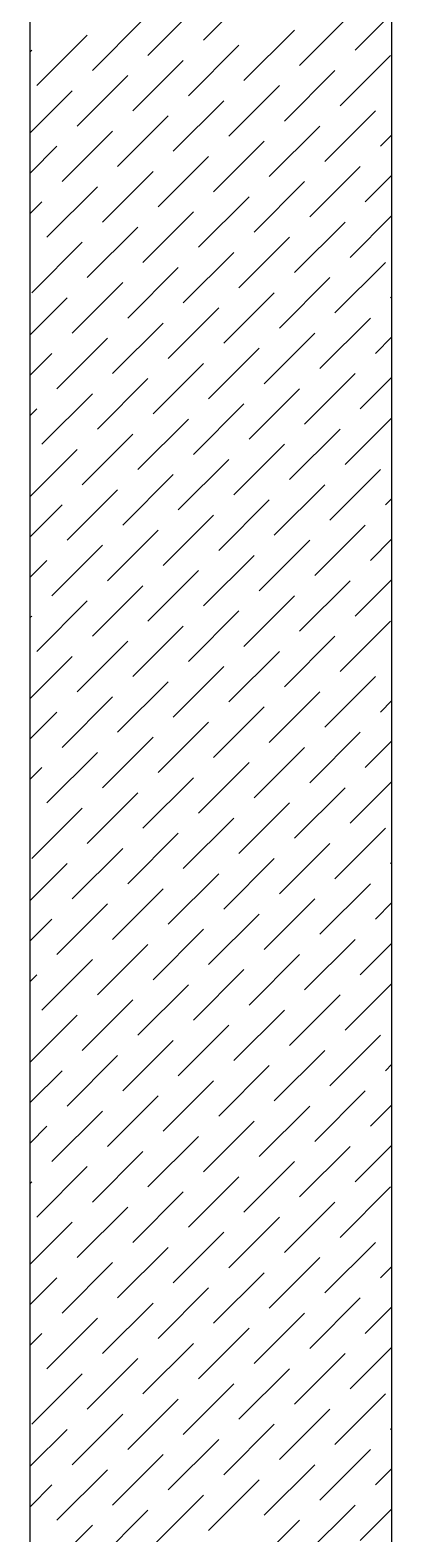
# Model space of a CAD drawing. Header units: inches. Extents: x 4918 to 12387, y -16156 to -9811.
# Drawn here: x 9270.7 to 9310.3, y -12846.7 to -12682.3 of the extents above; entities that cross this region are included whole.
import ezdxf

# ---------------------------------------------------------------- set-up
doc = ezdxf.new("R2010")
doc.units = ezdxf.units.IN
doc.header["$MEASUREMENT"] = 0

msp = doc.modelspace()

# ---------------------------------------------------------------- linework, layer by layer
for p, q in [((9270.71488, -13317.84929), (9270.71488, -12324.84929)), ((9310.25993, -12923.84929), (9310.25993, -12358.20959))]:
    msp.add_line(p, q)
at = {"color": 7, "linetype": 'Continuous', "lineweight": 18}
for p, q in [((9289.67296, -12683.38595), (9295.19723, -12677.86168)), ((9283.59626, -12685.04323), (9289.12053, -12679.51896)), ((9277.51956, -12686.70051), (9283.04383, -12681.17624)), ((9300.16907, -12686.14808), (9305.69334, -12680.62381)), ((9306.24577, -12684.4908), (9310.25993, -12680.47664)), ((9271.44286, -12688.35779), (9276.96713, -12682.83352)), ((9294.09237, -12687.80537), (9299.61664, -12682.28109)), ((9270.71488, -12684.66635), (9270.89043, -12684.4908)), ((9288.01567, -12689.46265), (9293.53995, -12683.93838)), ((9281.93898, -12691.11993), (9287.46325, -12685.59566)), ((9304.58849, -12690.5675), (9310.11276, -12685.04323)), ((9275.86228, -12692.77721), (9281.38655, -12687.25294)), ((9298.51179, -12692.22478), (9304.03606, -12686.70051)), ((9270.71488, -12693.50519), (9275.30985, -12688.91022)), ((9292.43509, -12693.88207), (9297.95936, -12688.35779)), ((9286.35839, -12695.53935), (9291.88266, -12690.01507)), ((9302.93121, -12696.6442), (9308.45548, -12691.11993)), ((9280.28169, -12697.19663), (9285.80597, -12691.67236)), ((9296.85451, -12698.30148), (9302.37878, -12692.77721)), ((9274.20499, -12698.85391), (9279.72927, -12693.32964)), ((9290.77781, -12699.95876), (9296.30208, -12694.43449)), ((9309.00791, -12694.98692), (9310.25993, -12693.73489)), ((9270.71488, -12697.92461), (9273.65257, -12694.98692)), ((9284.70111, -12701.61605), (9290.22538, -12696.09177)), ((9278.62441, -12703.27333), (9284.14868, -12697.74906)), ((9301.27393, -12702.7209), (9306.7982, -12697.19663)), ((9272.54771, -12704.93061), (9278.07198, -12699.40634)), ((9295.19723, -12704.37818), (9300.7215, -12698.85391)), ((9307.35063, -12701.06362), (9310.25993, -12698.15431)), ((9270.71488, -12702.34402), (9271.99529, -12701.06362)), ((9289.12053, -12706.03546), (9294.6448, -12700.51119)), ((9283.04383, -12707.69274), (9288.5681, -12702.16847)), ((9305.69334, -12707.14032), (9310.25993, -12702.57373)), ((9276.96713, -12709.35003), (9282.4914, -12703.82575)), ((9299.61664, -12708.7976), (9305.14092, -12703.27333)), ((9270.89043, -12711.00731), (9276.4147, -12705.48304)), ((9293.53995, -12710.45488), (9299.06422, -12704.93061)), ((9287.46325, -12712.11216), (9292.98752, -12706.58789)), ((9304.03606, -12713.21702), (9309.56033, -12707.69274)), ((9281.38655, -12713.76944), (9286.91082, -12708.24517)), ((9297.95936, -12714.8743), (9303.48363, -12709.35003)), ((9275.30985, -12715.42672), (9280.83412, -12709.90245)), ((9291.88266, -12716.53158), (9297.40694, -12711.00731)), ((9270.71488, -12715.60227), (9274.75742, -12711.55973)), ((9285.80597, -12718.18886), (9291.33024, -12712.66459)), ((9310.11276, -12711.55973), (9310.25993, -12711.41256)), ((9279.72927, -12719.84614), (9285.25354, -12714.32187)), ((9302.37878, -12719.29372), (9307.90305, -12713.76944)), ((9273.65257, -12721.50342), (9279.17684, -12715.97915)), ((9296.30208, -12720.951), (9301.82635, -12715.42672)), ((9308.45548, -12717.63643), (9310.25993, -12715.83198)), ((9270.71488, -12720.02169), (9273.10014, -12717.63643)), ((9290.22538, -12722.60828), (9295.74965, -12717.08401)), ((9284.14868, -12724.26556), (9289.67296, -12718.74129)), ((9278.07198, -12725.92284), (9283.59626, -12720.39857)), ((9300.7215, -12725.37041), (9306.24577, -12719.84614)), ((9306.7982, -12723.71313), (9310.25993, -12720.2514)), ((9271.99529, -12727.58012), (9277.51956, -12722.05585)), ((9294.6448, -12727.0277), (9300.16907, -12721.50342)), ((9270.71488, -12724.44111), (9271.44286, -12723.71313)), ((9288.5681, -12728.68498), (9294.09237, -12723.16071)), ((9282.4914, -12730.34226), (9288.01567, -12724.81799)), ((9305.14092, -12729.78983), (9310.25993, -12724.67081)), ((9276.4147, -12731.99954), (9281.93898, -12726.47527)), ((9299.06422, -12731.44711), (9304.58849, -12725.92284)), ((9270.71488, -12733.27994), (9275.86228, -12728.13255)), ((9292.98752, -12733.10439), (9298.51179, -12727.58012)), ((9286.91082, -12734.76168), (9292.43509, -12729.2374)), ((9303.48363, -12735.86653), (9309.00791, -12730.34226)), ((9280.83412, -12736.41896), (9286.35839, -12730.89469)), ((9297.40694, -12737.52381), (9302.93121, -12731.99954)), ((9274.75742, -12738.07624), (9280.28169, -12732.55197)), ((9291.33024, -12739.18109), (9296.85451, -12733.65682)), ((9309.56033, -12734.20925), (9310.25993, -12733.50965)), ((9270.71488, -12737.69936), (9274.20499, -12734.20925)), ((9285.25354, -12740.83837), (9290.77781, -12735.3141)), ((9279.17684, -12742.49566), (9284.70111, -12736.97138)), ((9301.82635, -12741.94323), (9307.35063, -12736.41896)), ((9273.10014, -12744.15294), (9278.62441, -12738.62867)), ((9295.74965, -12743.60051), (9301.27393, -12738.07624)), ((9307.90305, -12740.28595), (9310.25993, -12737.92907)), ((9270.71488, -12742.11878), (9272.54771, -12740.28595)), ((9289.67296, -12745.25779), (9295.19723, -12739.73352)), ((9283.59626, -12746.91507), (9289.12053, -12741.3908)), ((9306.24577, -12746.36265), (9310.25993, -12742.34848)), ((9277.51956, -12748.57236), (9283.04383, -12743.04808)), ((9300.16907, -12748.01993), (9305.69334, -12742.49566)), ((9271.44286, -12750.22964), (9276.96713, -12744.70536)), ((9294.09237, -12749.67721), (9299.61664, -12744.15294)), ((9270.71488, -12746.5382), (9270.89043, -12746.36265)), ((9288.01567, -12751.33449), (9293.53995, -12745.81022)), ((9304.58849, -12752.43935), (9310.11276, -12746.91507)), ((9281.93898, -12752.99177), (9287.46325, -12747.4675)), ((9298.51179, -12754.09663), (9304.03606, -12748.57236)), ((9275.86228, -12754.64905), (9281.38655, -12749.12478)), ((9292.43509, -12755.75391), (9297.95936, -12750.22964)), ((9270.71488, -12755.37703), (9275.30985, -12750.78206)), ((9286.35839, -12757.41119), (9291.88266, -12751.88692)), ((9280.28169, -12759.06847), (9285.80597, -12753.5442)), ((9302.93121, -12758.51604), (9308.45548, -12752.99177)), ((9274.20499, -12760.72575), (9279.72927, -12755.20148)), ((9296.85451, -12760.17333), (9302.37878, -12754.64905)), ((9270.71488, -12759.79645), (9273.65257, -12756.85876)), ((9290.77781, -12761.83061), (9296.30208, -12756.30634)), ((9309.00791, -12756.85876), (9310.25993, -12755.60674)), ((9284.70111, -12763.48789), (9290.22538, -12757.96362)), ((9278.62441, -12765.14517), (9284.14868, -12759.6209)), ((9301.27393, -12764.59274), (9306.7982, -12759.06847)), ((9307.35063, -12762.93546), (9310.25993, -12760.02615)), ((9272.54771, -12766.80245), (9278.07198, -12761.27818)), ((9295.19723, -12766.25002), (9300.7215, -12760.72575)), ((9270.71488, -12764.21587), (9271.99529, -12762.93546)), ((9289.12053, -12767.90731), (9294.6448, -12762.38303)), ((9283.04383, -12769.56459), (9288.5681, -12764.04032)), ((9299.61664, -12770.66944), (9305.14092, -12765.14517)), ((9305.69334, -12769.01216), (9310.25993, -12764.44557)), ((9276.96713, -12771.22187), (9282.4914, -12765.6976)), ((9293.53995, -12772.32672), (9299.06422, -12766.80245)), ((9270.89043, -12772.87915), (9276.4147, -12767.35488)), ((9287.46325, -12773.98401), (9292.98752, -12768.45973)), ((9281.38655, -12775.64129), (9286.91082, -12770.11701)), ((9304.03606, -12775.08886), (9309.56033, -12769.56459)), ((9275.30985, -12777.29857), (9280.83412, -12771.7743)), ((9297.95936, -12776.74614), (9303.48363, -12771.22187)), ((9270.71488, -12777.47412), (9274.75742, -12773.43158)), ((9291.88266, -12778.40342), (9297.40694, -12772.87915)), ((9310.11276, -12773.43158), (9310.25993, -12773.28441)), ((9285.80597, -12780.0607), (9291.33024, -12774.53643)), ((9279.72927, -12781.71799), (9285.25354, -12776.19371)), ((9302.37878, -12781.16556), (9307.90305, -12775.64129)), ((9273.65257, -12783.37527), (9279.17684, -12777.851)), ((9296.30208, -12782.82284), (9301.82635, -12777.29857)), ((9308.45548, -12779.50828), (9310.25993, -12777.70382)), ((9270.71488, -12781.89354), (9273.10014, -12779.50828)), ((9290.22538, -12784.48012), (9295.74965, -12778.95585)), ((9284.14868, -12786.1374), (9289.67296, -12780.61313)), ((9300.7215, -12787.24226), (9306.24577, -12781.71799)), ((9278.07198, -12787.79468), (9283.59626, -12782.27041)), ((9294.6448, -12788.89954), (9300.16907, -12783.37527)), ((9306.7982, -12785.58498), (9310.25993, -12782.12324)), ((9271.99529, -12789.45197), (9277.51956, -12783.92769)), ((9288.5681, -12790.55682), (9294.09237, -12785.03255)), ((9270.71488, -12786.31295), (9271.44286, -12785.58498)), ((9282.4914, -12792.2141), (9288.01567, -12786.68983)), ((9305.14092, -12791.66167), (9310.25993, -12786.54266)), ((9276.4147, -12793.87138), (9281.93898, -12788.34711)), ((9299.06422, -12793.31896), (9304.58849, -12787.79468)), ((9270.71488, -12795.15179), (9275.86228, -12790.00439)), ((9292.98752, -12794.97624), (9298.51179, -12789.45197)), ((9286.91082, -12796.63352), (9292.43509, -12791.10925)), ((9280.83412, -12798.2908), (9286.35839, -12792.76653)), ((9303.48363, -12797.73837), (9309.00791, -12792.2141)), ((9274.75742, -12799.94808), (9280.28169, -12794.42381)), ((9297.40694, -12799.39566), (9302.93121, -12793.87138)), ((9270.71488, -12799.57121), (9274.20499, -12796.08109)), ((9291.33024, -12801.05294), (9296.85451, -12795.52866)), ((9309.56033, -12796.08109), (9310.25993, -12795.38149)), ((9285.25354, -12802.71022), (9290.77781, -12797.18595)), ((9279.17684, -12804.3675), (9284.70111, -12798.84323)), ((9301.82635, -12803.81507), (9307.35063, -12798.2908)), ((9307.90305, -12802.15779), (9310.25993, -12799.80091)), ((9273.10014, -12806.02478), (9278.62441, -12800.50051)), ((9295.74965, -12805.47235), (9301.27393, -12799.94808)), ((9270.71488, -12803.99062), (9272.54771, -12802.15779)), ((9289.67296, -12807.12964), (9295.19723, -12801.60536)), ((9283.59626, -12808.78692), (9289.12053, -12803.26265)), ((9300.16907, -12809.89177), (9305.69334, -12804.3675)), ((9306.24577, -12808.23449), (9310.25993, -12804.22033)), ((9277.51956, -12810.4442), (9283.04383, -12804.91993)), ((9294.09237, -12811.54905), (9299.61664, -12806.02478)), ((9271.44286, -12812.10148), (9276.96713, -12806.57721)), ((9288.01567, -12813.20633), (9293.53995, -12807.68206)), ((9270.71488, -12808.41004), (9270.89043, -12808.23449)), ((9281.93898, -12814.86362), (9287.46325, -12809.33934)), ((9304.58849, -12814.31119), (9310.11276, -12808.78692)), ((9275.86228, -12816.5209), (9281.38655, -12810.99663)), ((9298.51179, -12815.96847), (9304.03606, -12810.4442)), ((9270.71488, -12817.24887), (9275.30985, -12812.65391)), ((9292.43509, -12817.62575), (9297.95936, -12812.10148)), ((9286.35839, -12819.28303), (9291.88266, -12813.75876)), ((9280.28169, -12820.94031), (9285.80597, -12815.41604)), ((9302.93121, -12820.38789), (9308.45548, -12814.86362)), ((9274.20499, -12822.5976), (9279.72927, -12817.07332)), ((9296.85451, -12822.04517), (9302.37878, -12816.5209)), ((9309.00791, -12818.73061), (9310.25993, -12817.47858)), ((9270.71488, -12821.66829), (9273.65257, -12818.73061)), ((9290.77781, -12823.70245), (9296.30208, -12818.17818)), ((9284.70111, -12825.35973), (9290.22538, -12819.83546)), ((9301.27393, -12826.46459), (9306.7982, -12820.94031)), ((9278.62441, -12827.01701), (9284.14868, -12821.49274)), ((9295.19723, -12828.12187), (9300.7215, -12822.5976)), ((9307.35063, -12824.80731), (9310.25993, -12821.898)), ((9272.54771, -12828.6743), (9278.07198, -12823.15002)), ((9289.12053, -12829.77915), (9294.6448, -12824.25488)), ((9270.71488, -12826.08771), (9271.99529, -12824.80731)), ((9283.04383, -12831.43643), (9288.5681, -12825.91216)), ((9276.96713, -12833.09371), (9282.4914, -12827.56944)), ((9299.61664, -12832.54129), (9305.14092, -12827.01701)), ((9305.69334, -12830.884), (9310.25993, -12826.31741)), ((9270.89043, -12834.75099), (9276.4147, -12829.22672)), ((9293.53995, -12834.19857), (9299.06422, -12828.6743)), ((9287.46325, -12835.85585), (9292.98752, -12830.33158)), ((9281.38655, -12837.51313), (9286.91082, -12831.98886)), ((9304.03606, -12836.9607), (9309.56033, -12831.43643)), ((9275.30985, -12839.17041), (9280.83412, -12833.64614)), ((9297.95936, -12838.61798), (9303.48363, -12833.09371)), ((9270.71488, -12839.34596), (9274.75742, -12835.30342)), ((9291.88266, -12840.27527), (9297.40694, -12834.75099)), ((9310.11276, -12835.30342), (9310.25993, -12835.15625)), ((9285.80597, -12841.93255), (9291.33024, -12836.40828)), ((9302.37878, -12843.0374), (9307.90305, -12837.51313)), ((9279.72927, -12843.58983), (9285.25354, -12838.06556)), ((9296.30208, -12844.69468), (9301.82635, -12839.17041)), ((9273.65257, -12845.24711), (9279.17684, -12839.72284)), ((9290.22538, -12846.35196), (9295.74965, -12840.82769)), ((9308.45548, -12841.38012), (9310.25993, -12839.57567)), ((9270.71488, -12843.76538), (9273.10014, -12841.38012)), ((9284.14868, -12848.00925), (9289.67296, -12842.48497)), ((9278.07198, -12849.66653), (9283.59626, -12844.14226)), ((9300.7215, -12849.1141), (9306.24577, -12843.58983)), ((9306.7982, -12847.45682), (9310.25993, -12843.99508)), ((9271.99529, -12851.32381), (9277.51956, -12845.79954)), ((9294.6448, -12850.77138), (9300.16907, -12845.24711))]:
    msp.add_line(p, q, dxfattribs=at)

doc.saveas('drawing.dxf')
